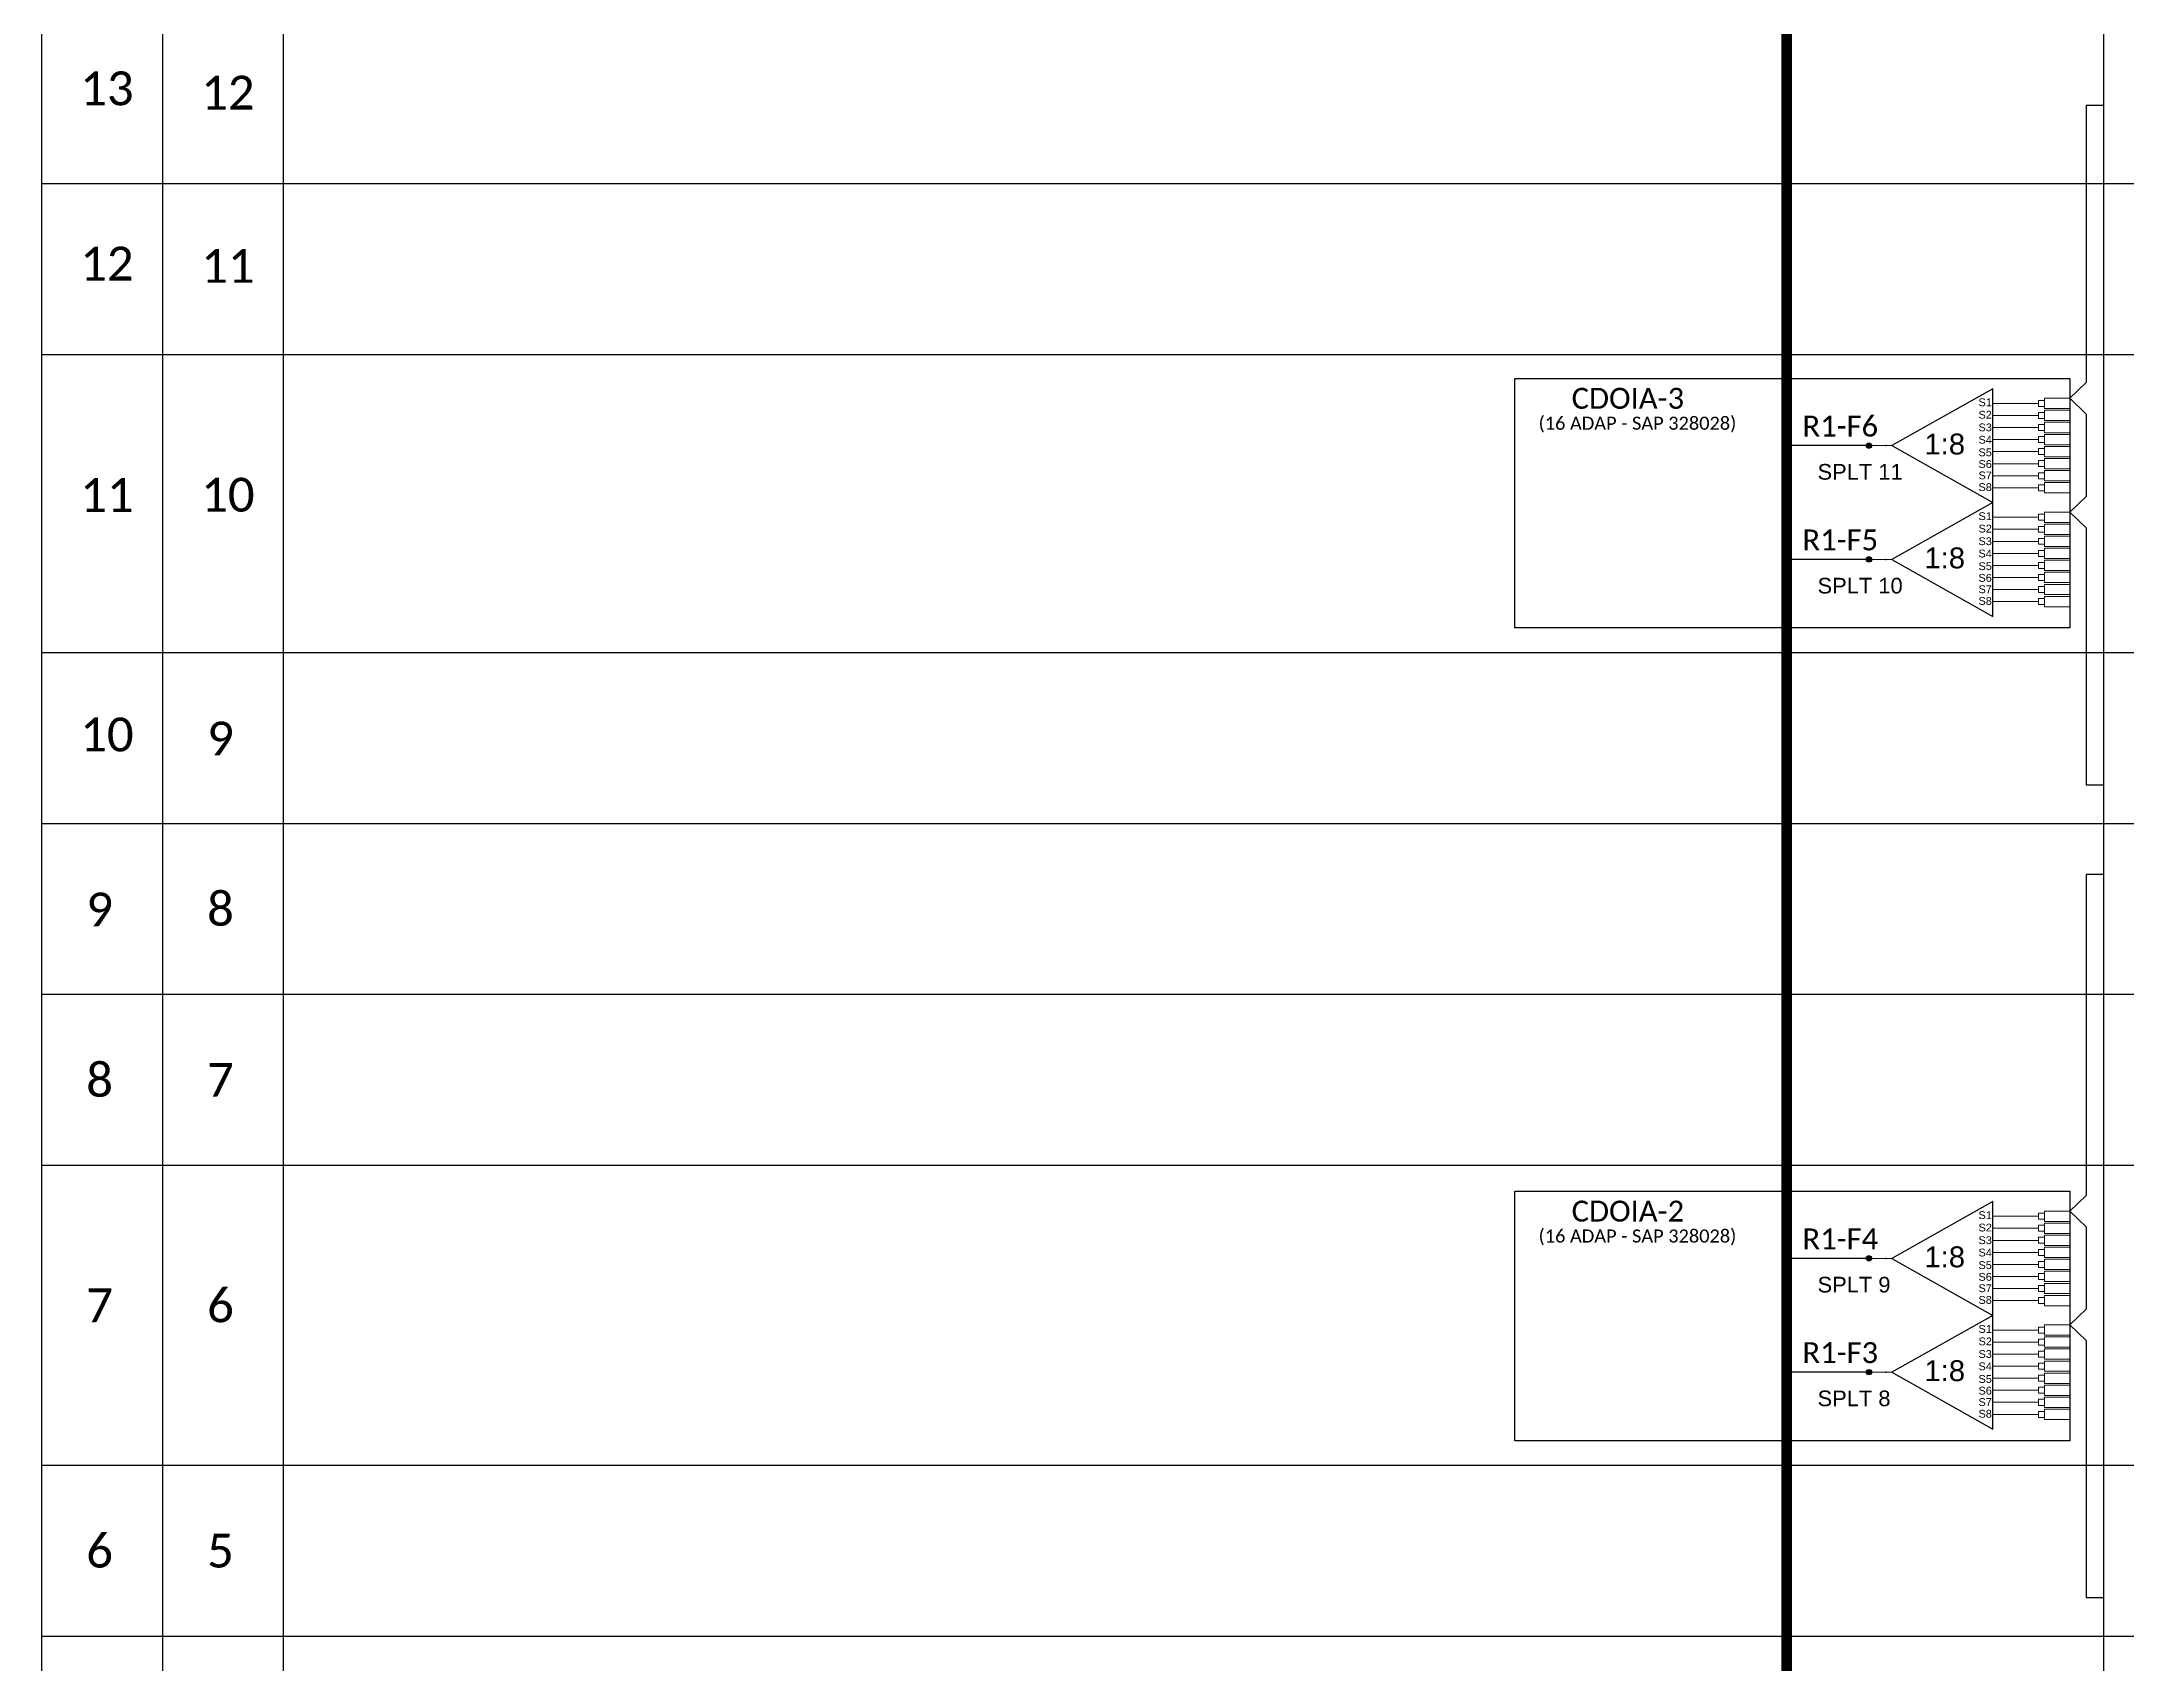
# Model space of a CAD drawing. Extents: x -4 to 1782, y 1 to 598.
# Drawn here: x 1439.2 to 1638.8, y 173.2 to 328.4 of the extents above; entities that cross this region are included whole.
import ezdxf
from ezdxf.enums import TextEntityAlignment as Align

# ---------------------------------------------------------------- set-up
doc = ezdxf.new("R2010")
doc.units = 0
doc.styles.add('ARIAL', font='arial.ttf')
doc.styles.add('WMF-Calibri0', font='calibri.ttf')

# ---------------------------------------------------------------- blocks, each defined once
blk = doc.blocks.new('SPLT_1-8_SC-APC')
at = {"color": 1}
blk.add_lwpolyline([(-7.37, -2.1), (-17.04, -7.55), (-7.37, -13), (-7.37, -2.1)], dxfattribs=at)
at = {"color": 3, "lineweight": 0}
for points in [[(-2.99, -3.51), (-7.37, -3.51)], [(-2.41, -3.02), (-2.41, -4)], [(-2.41, -3.02), (0, -3.02)], [(-7.37, -4.66), (-2.99, -4.66)], [(-7.37, -5.82), (-2.99, -5.82)], [(-2.41, -4), (0, -4)], [(-2.41, -4.17), (-2.41, -5.16)], [(-2.41, -4.17), (0, -4.17)], [(-2.41, -5.16), (0, -5.16)], [(-2.41, -5.32), (-2.41, -6.31)], [(-2.41, -5.32), (0, -5.32)], [(-7.37, -6.97), (-2.99, -6.97)], [(-2.41, -6.31), (0, -6.31)], [(-2.41, -6.48), (-2.41, -7.46)], [(-2.41, -6.48), (0, -6.48)], [(-2.41, -7.46), (0, -7.46)], [(-2.41, -7.63), (-2.41, -8.62)], [(-2.41, -7.63), (0, -7.63)], [(-7.37, -8.12), (-2.99, -8.12)], [(-7.37, -9.28), (-2.99, -9.28)], [(-2.41, -8.62), (0, -8.62)], [(-2.41, -8.78), (-2.41, -9.77)], [(-2.41, -8.78), (0, -8.78)], [(-2.41, -9.77), (0, -9.77)], [(-2.41, -9.94), (-2.41, -10.92)], [(-2.41, -9.94), (0, -9.94)], [(-7.37, -10.43), (-2.99, -10.43)], [(-7.37, -11.58), (-2.99, -11.58)], [(-2.41, -10.92), (0, -10.92)], [(-2.41, -11.09), (-2.41, -12.08)], [(-2.41, -11.09), (0, -11.09)], [(-2.41, -12.08), (0, -12.08)]]:
    blk.add_lwpolyline(points, dxfattribs=at)
for points in [[(-2.99, -3.22), (-2.41, -3.22), (-2.41, -3.8), (-2.99, -3.8)], [(-2.99, -4.38), (-2.41, -4.38), (-2.41, -4.95), (-2.99, -4.95)], [(-2.99, -5.53), (-2.41, -5.53), (-2.41, -6.1), (-2.99, -6.1)], [(-2.99, -6.68), (-2.41, -6.68), (-2.41, -7.26), (-2.99, -7.26)], [(-2.99, -7.84), (-2.41, -7.84), (-2.41, -8.41), (-2.99, -8.41)], [(-2.99, -8.99), (-2.41, -8.99), (-2.41, -9.56), (-2.99, -9.56)], [(-2.99, -10.14), (-2.41, -10.14), (-2.41, -10.72), (-2.99, -10.72)], [(-2.99, -11.3), (-2.41, -11.3), (-2.41, -11.87), (-2.99, -11.87)]]:
    blk.add_lwpolyline(points, close=True, dxfattribs=at)
at = {"color": 1, "lineweight": 0}
blk.add_lwpolyline([(-17.04, -7.55), (-19.26, -7.55)], dxfattribs=at)
at = {"color": 1, "style": 'ARIAL'}
for s, height, p in [('S1', 0.75, (-8.74, -3.78)), ('S2', 0.75, (-8.74, -4.97)), ('S3', 0.75, (-8.74, -6.18)), ('1:8', 2, (-13.91, -8.4)), ('S4', 0.75, (-8.74, -7.36)), ('S5', 0.75, (-8.74, -8.57)), ('S6', 0.75, (-8.74, -9.69)), ('S7', 0.75, (-8.74, -10.78)), ('S8', 0.75, (-8.74, -11.9))]:
    blk.add_text(s, height=height, dxfattribs=at).set_placement(p)
blk = doc.blocks.new('SPLITTER_')
blk.add_point((0, 0))
at = {"style": 'ARIAL', "flags": 4}
blk.add_attdef('SPLT', (0, -3.26), '', height=1.5, dxfattribs=at)

msp = doc.modelspace()

# ---------------------------------------------------------------- hatches: boundary and pattern name
h = msp.add_hatch(color=3)
h.dxf.hatch_style = 1
edge = h.paths.add_edge_path()
edge.add_arc((1614.13, 289.77), 0.256, 0, 360)
h = msp.add_hatch(color=3)
h.dxf.hatch_style = 1
edge = h.paths.add_edge_path()
edge.add_arc((1614.13, 278.87), 0.256, 0, 360)
h = msp.add_hatch(color=3)
h.dxf.hatch_style = 1
edge = h.paths.add_edge_path()
edge.add_arc((1614.13, 211.94), 0.256, 0, 360)
h = msp.add_hatch(color=3)
h.dxf.hatch_style = 1
edge = h.paths.add_edge_path()
edge.add_arc((1614.13, 201.05), 0.256, 0, 360)

# ---------------------------------------------------------------- linework, layer by layer
for points in [[(1439.19, 588.86), (1439.19, 17.44)], [(1462.34, 17.44), (1462.34, 588.86)], [(1636.58, 588.86), (1636.58, 17.44)], [(1450.77, 584.75), (1450.77, 17.44)], [(1439.19, 314.88), (1678.01, 314.88)], [(1439.19, 298.51), (1678.01, 298.51)], [(1439.19, 269.97), (1678.01, 269.97)], [(1439.19, 253.6), (1678.01, 253.6)], [(1439.19, 237.23), (1678.01, 237.23)], [(1439.19, 220.86), (1678.01, 220.86)], [(1439.19, 192.15), (1678.01, 192.15)], [(1439.19, 175.77), (1678.01, 175.77)]]:
    msp.add_lwpolyline(points)
at = {"color": 5, "const_width": 1}
msp.add_lwpolyline([(1606.26, 555.79), (1606.26, 555.79), (1606.26, 555.79), (1606.26, 74.32), (1592.91, 74.32), (1592.91, 69.71)], dxfattribs=at)
at = {"color": 3}
for points in [[(1636.59, 322.33), (1634.94, 322.33), (1634.93, 295.81), (1633.36, 294.3), (1634.93, 292.79), (1634.93, 284.91), (1633.36, 283.4), (1634.93, 281.9), (1634.93, 257.29), (1636.58, 257.29)], [(1636.59, 248.71), (1634.94, 248.71), (1634.93, 217.98), (1633.36, 216.47), (1634.93, 214.96), (1634.93, 207.08), (1633.36, 205.58), (1634.93, 204.07), (1634.93, 179.46), (1636.58, 179.46)]]:
    msp.add_lwpolyline(points, dxfattribs=at)
at = {"color": 1}
for points in [[(1580.23, 296.2), (1633.36, 296.2), (1633.36, 272.31), (1580.23, 272.31)], [(1580.23, 218.37), (1633.36, 218.37), (1633.36, 194.48), (1580.23, 194.48)]]:
    msp.add_lwpolyline(points, close=True, dxfattribs=at)
at = {"color": 5}
for points in [[(1614.1, 289.77), (1606.26, 289.77)], [(1614.1, 278.87), (1606.26, 278.87)], [(1614.1, 211.94), (1606.26, 211.94)], [(1614.1, 201.05), (1606.26, 201.05)]]:
    msp.add_lwpolyline(points, dxfattribs=at)
at = {"color": 3}
for centre in [(1614.13, 289.77), (1614.13, 278.87), (1614.13, 211.94), (1614.13, 201.05)]:
    msp.add_circle(centre, 0.256, dxfattribs=at)

# ---------------------------------------------------------------- block references
for p in [(1633.36, 297.32), (1633.36, 286.42), (1633.36, 219.49), (1633.36, 208.59)]:
    msp.add_blockref('SPLT_1-8_SC-APC', p, dxfattribs=at)
ref = msp.add_blockref('SPLITTER_', (1615.75, 289.77), dxfattribs=dict(xscale=-1))
ref.add_attrib('SPLT', 'SPLT 11', (1609.21, 286.51), dxfattribs={"height": 1.5, "style": 'ARIAL'})
ref = msp.add_blockref('SPLITTER_', (1615.75, 278.87), dxfattribs=dict(xscale=-1))
ref.add_attrib('SPLT', 'SPLT 10', (1609.21, 275.61), dxfattribs={"height": 1.5, "style": 'ARIAL'})
ref = msp.add_blockref('SPLITTER_', (1615.75, 211.94), dxfattribs=dict(xscale=-1))
ref.add_attrib('SPLT', 'SPLT 9', (1609.21, 208.68), dxfattribs={"height": 1.5, "style": 'ARIAL'})
ref = msp.add_blockref('SPLITTER_', (1615.75, 201.05), dxfattribs=dict(xscale=-1))
ref.add_attrib('SPLT', 'SPLT 8', (1609.21, 197.79), dxfattribs={"height": 1.5, "style": 'ARIAL'})

# ---------------------------------------------------------------- texts
at = {"color": 7, "style": 'WMF-Calibri0'}
for s, p in [('13', (1445.44, 323.98)), ('12', (1457.02, 323.57)), ('12', (1445.44, 307.2)), ('11', (1457.02, 306.98)), ('11', (1445.44, 285.03)), ('10', (1457.02, 285.07)), ('10', (1445.44, 262.11))]:
    msp.add_text(s, height=3.24, dxfattribs=at).set_placement(p, align=Align.MIDDLE_CENTER)
at = {"color": 1, "style": 'WMF-Calibri0'}
for s, p in [('CDOIA-3', (1585.67, 293.3)), ('CDOIA-2', (1585.67, 215.47))]:
    msp.add_text(s, height=2, dxfattribs=at).set_placement(p)
for p in [(1591.97, 291.29), (1591.97, 213.46)]:
    msp.add_text('(16 ADAP - SAP 328028)', height=1.25, dxfattribs=at).set_placement(p, align=Align.CENTER)
at = {"color": 5, "style": 'WMF-Calibri0'}
for s, p in [('R1-F6', (1607.77, 290.64)), ('R1-F5', (1607.77, 279.74)), ('R1-F4', (1607.77, 212.81)), ('R1-F3', (1607.77, 201.92))]:
    msp.add_text(s, height=2, dxfattribs=at).set_placement(p)
at = {"color": 7, "style": 'WMF-Calibri0', "flags": 4}
for tag, p in [('9', (1456.31, 261.72)), ('9', (1444.74, 245.35)), ('8', (1456.31, 245.42)), ('8', (1444.74, 229.04)), ('7', (1456.31, 229.04)), ('7', (1444.74, 207.45)), ('6', (1456.31, 207.45)), ('6', (1444.74, 183.96)), ('5', (1456.31, 183.96))]:
    msp.add_attdef(tag, text='XX', height=3.24, dxfattribs=at).set_placement(p, align=Align.MIDDLE_CENTER)

doc.saveas('drawing.dxf')
